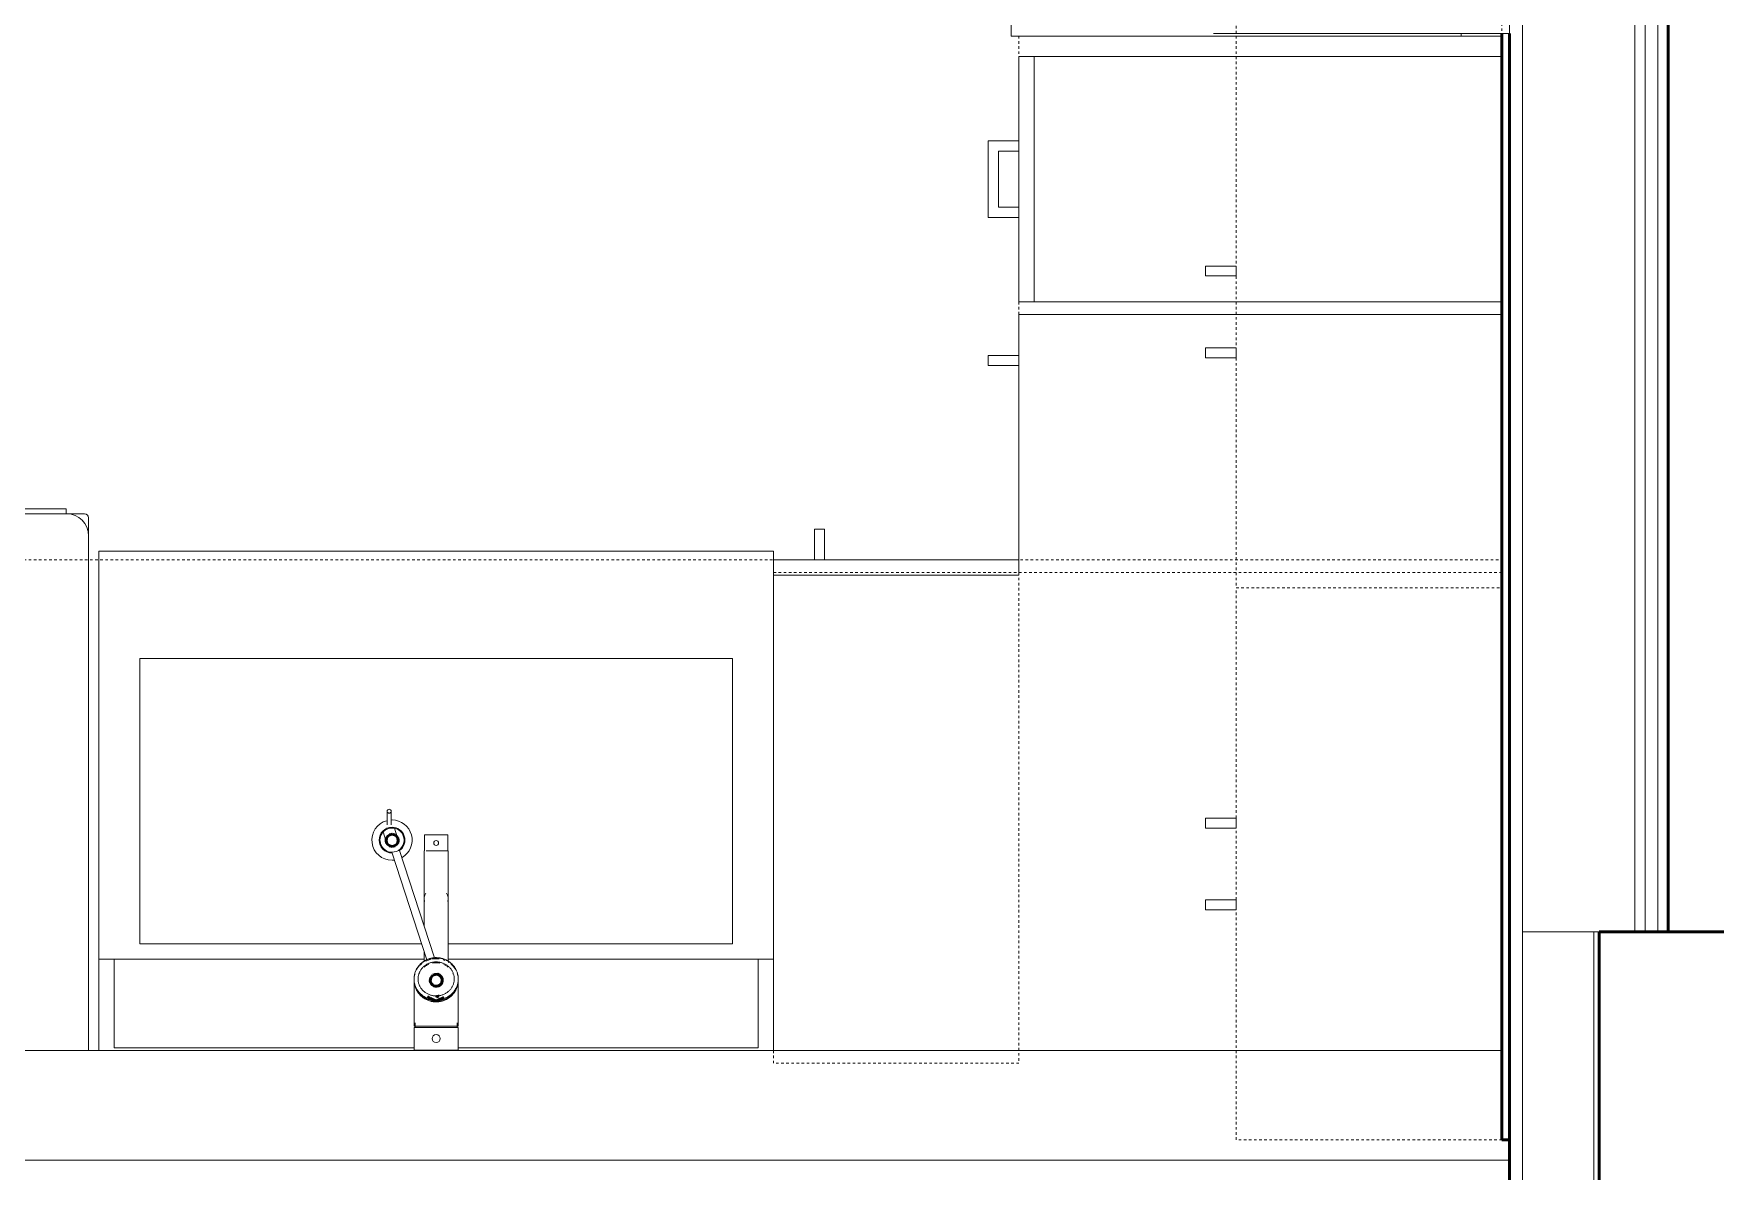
# Model space of a CAD drawing. Header units: inches. Extents: x -4217 to -1814, y 9706 to 12425.
# Drawn here: x -2716.9 to -2634.6, y 10249.9 to 10305.5 of the extents above; entities that cross this region are included whole.
import ezdxf

# ---------------------------------------------------------------- set-up
doc = ezdxf.new("R2010")
doc.units = ezdxf.units.IN
doc.header["$MEASUREMENT"] = 0
doc.linetypes.add('Dash', pattern=[0.25, 0.125, -0.125])
for name, color, linetype, lineweight in [('A-GENM-2', 250, 'Continuous', 9), ('A-GENM-3', 10, 'Continuous', 50), ('A-WALL', 113, 'Continuous', 13), ('A-WALL-11', 113, 'Continuous', 50), ('A-WALL-3', 10, 'Continuous', 50), ('A-WALL-4', 50, 'Continuous', 13), ('I-WALL-3', 2, 'Continuous', 50), ('P-SANR-FIXT-2', 250, 'Continuous', 9), ('Q-CASE-3', 250, 'Continuous', 9), ('Q-CASE-4', 250, 'Dash', 9), ('Q-CASE-HDLN-1', 250, 'Dash', 9), ('Q-SPCQ-1', 250, 'Continuous', 9)]:
    doc.layers.add(name, color=color, linetype=linetype, lineweight=lineweight)

msp = doc.modelspace()

# ---------------------------------------------------------------- linework, layer by layer
at = {"layer": 'A-GENM-2'}
for p, q in [((-2699.59669, 10267.49124), (-2699.59669, 10266.8261)), ((-2699.39984, 10266.8261), (-2699.39984, 10267.49124)), ((-2699.65864, 10266.06187), (-2699.79093, 10266.48102)), ((-2699.24188, 10266.65812), (-2699.1085, 10266.23549)), ((-2699.60673, 10266.07825), (-2699.65864, 10266.06187)), ((-2697.27981, 10260.31952), (-2699.00021, 10265.61438)), ((-2697.78929, 10265.54672), (-2697.78929, 10261.87929)), ((-2697.78929, 10265.54672), (-2697.76917, 10265.54672)), ((-2697.7696, 10266.33413), (-2697.7696, 10265.54672)), ((-2697.7696, 10266.33413), (-2696.62787, 10266.33413)), ((-2697.69555, 10265.54672), (-2697.61632, 10265.54672)), ((-2697.60369, 10265.54672), (-2697.49401, 10265.54672)), ((-2697.48471, 10265.54672), (-2697.35158, 10265.54672)), ((-2697.35182, 10265.54672), (-2697.48417, 10265.54672)), ((-2697.3466, 10265.54672), (-2697.05087, 10265.54672)), ((-2697.05099, 10265.54672), (-2697.34649, 10265.54672)), ((-2697.04589, 10265.54672), (-2696.91276, 10265.54672)), ((-2696.9133, 10265.54672), (-2697.04565, 10265.54672)), ((-2696.90346, 10265.54672), (-2696.79378, 10265.54672)), ((-2696.78115, 10265.54672), (-2696.70192, 10265.54672)), ((-2696.6873, 10265.54672), (-2696.60819, 10265.54672)), ((-2696.62787, 10265.54672), (-2696.62787, 10266.33413)), ((-2696.60819, 10260.14738), (-2696.60819, 10265.54672)), ((-2699.37397, 10265.49063), (-2697.66078, 10260.21798)), ((-2697.78929, 10264.13945), (-2697.78929, 10263.22231)), ((-2696.60819, 10263.22231), (-2696.60819, 10264.13945)), ((-2697.78929, 10260.61349), (-2697.78929, 10260.14738)), ((-2696.57992, 10260.09195), (-2696.61586, 10260.11474)), ((-2698.28141, 10259.24751), (-2698.28141, 10256.98373)), ((-2696.11606, 10256.98373), (-2696.11606, 10259.24751)), ((-2697.19874, 10258.41531), (-2697.23437, 10258.41598)), ((-2696.11606, 10256.98373), (-2698.28141, 10256.98373)), ((-2698.28141, 10256.90557), (-2698.28141, 10255.80263)), ((-2698.28141, 10256.90557), (-2696.11606, 10256.90557)), ((-2698.22236, 10257.14607), (-2698.22236, 10256.90557)), ((-2696.17511, 10256.90557), (-2696.17511, 10257.14607)), ((-2696.11606, 10255.80263), (-2696.11606, 10256.90557)), ((-2696.11606, 10255.80263), (-2698.28141, 10255.80263))]:
    msp.add_line(p, q, dxfattribs=at)
at = {"layer": 'A-GENM-2', "flags": 128}
for points in [[(-2697.19874, 10260.31795), (-2697.24182, 10260.31713), (-2697.28483, 10260.31469), (-2697.32771, 10260.31062), (-2697.37039, 10260.30494), (-2697.4128, 10260.29764), (-2697.45488, 10260.28874), (-2697.49656, 10260.27826), (-2697.53778, 10260.2662), (-2697.57846, 10260.25259), (-2697.61856, 10260.23745), (-2697.65799, 10260.2208), (-2697.69671, 10260.20266), (-2697.73465, 10260.18307), (-2697.77175, 10260.16204), (-2697.80795, 10260.13962), (-2697.84319, 10260.11583), (-2697.87741, 10260.09071), (-2697.91057, 10260.06431), (-2697.9426, 10260.03665), (-2697.97345, 10260.00779), (-2698.00308, 10259.97777), (-2698.03144, 10259.94663), (-2698.05847, 10259.91442), (-2698.08413, 10259.8812), (-2698.10838, 10259.84701), (-2698.13118, 10259.81191), (-2698.15249, 10259.77596), (-2698.17227, 10259.7392), (-2698.1905, 10259.70171), (-2698.20713, 10259.66354), (-2698.22214, 10259.62476), (-2698.2355, 10259.58542), (-2698.2472, 10259.54559), (-2698.2572, 10259.50534), (-2698.26549, 10259.46473), (-2698.27207, 10259.42383), (-2698.27691, 10259.38271), (-2698.28, 10259.34143), (-2698.28135, 10259.30007), (-2698.28141, 10259.28889)], [(-2697.87952, 10260.08937), (-2697.91264, 10260.06148), (-2697.94462, 10260.03228), (-2697.9754, 10260.00182), (-2698.00494, 10259.97016), (-2698.0332, 10259.93734), (-2698.06012, 10259.90342), (-2698.08566, 10259.86845), (-2698.10978, 10259.83249), (-2698.13244, 10259.79559), (-2698.15361, 10259.75781), (-2698.17325, 10259.71922)], [(-2697.87952, 10260.08937), (-2697.91264, 10260.06148), (-2697.94462, 10260.03228), (-2697.9754, 10260.00182), (-2698.00494, 10259.97016), (-2698.0332, 10259.93734), (-2698.06012, 10259.90342), (-2698.08566, 10259.86845), (-2698.10978, 10259.83249), (-2698.13244, 10259.79559), (-2698.15361, 10259.75781), (-2698.17325, 10259.71922)], [(-2697.87952, 10260.08937), (-2697.91264, 10260.06148), (-2697.94462, 10260.03228), (-2697.9754, 10260.00182), (-2698.00494, 10259.97016), (-2698.0332, 10259.93734), (-2698.06012, 10259.90342), (-2698.08566, 10259.86845), (-2698.10978, 10259.83249), (-2698.13244, 10259.79559), (-2698.15361, 10259.75781), (-2698.17325, 10259.71922)], [(-2697.87952, 10260.08937), (-2697.91264, 10260.06148), (-2697.94462, 10260.03228), (-2697.9754, 10260.00182), (-2698.00494, 10259.97016), (-2698.0332, 10259.93734), (-2698.06012, 10259.90342), (-2698.08566, 10259.86845), (-2698.10978, 10259.83249), (-2698.13244, 10259.79559), (-2698.15361, 10259.75781), (-2698.17325, 10259.71922)], [(-2697.87952, 10260.08937), (-2697.91264, 10260.06148), (-2697.94462, 10260.03228), (-2697.9754, 10260.00182), (-2698.00494, 10259.97016), (-2698.0332, 10259.93734), (-2698.06012, 10259.90342), (-2698.08566, 10259.86845), (-2698.10978, 10259.83249), (-2698.13244, 10259.79559), (-2698.15361, 10259.75781), (-2698.17325, 10259.71922)], [(-2697.87952, 10260.08937), (-2697.91264, 10260.06148), (-2697.94462, 10260.03228), (-2697.9754, 10260.00182), (-2698.00494, 10259.97016), (-2698.0332, 10259.93734), (-2698.06012, 10259.90342), (-2698.08566, 10259.86845), (-2698.10978, 10259.83249), (-2698.13244, 10259.79559), (-2698.15361, 10259.75781), (-2698.17325, 10259.71922)], [(-2698.08456, 10259.28889), (-2698.08386, 10259.32195), (-2698.08177, 10259.35495), (-2698.07828, 10259.38785), (-2698.07339, 10259.4206), (-2698.06713, 10259.45315), (-2698.05949, 10259.48545), (-2698.05049, 10259.51744), (-2698.04014, 10259.54908), (-2698.02845, 10259.58033), (-2698.01544, 10259.61112), (-2698.00113, 10259.64142), (-2697.98554, 10259.67117), (-2697.9687, 10259.70032), (-2697.95062, 10259.72884), (-2697.93133, 10259.75667), (-2697.91087, 10259.78377), (-2697.88926, 10259.81009), (-2697.86654, 10259.8356), (-2697.84274, 10259.86025), (-2697.8179, 10259.88399), (-2697.79205, 10259.90679), (-2697.76524, 10259.92862), (-2697.73751, 10259.94943), (-2697.7089, 10259.96919), (-2697.67945, 10259.98786), (-2697.64922, 10260.00541), (-2697.61825, 10260.02182), (-2697.5866, 10260.03706), (-2697.55431, 10260.05109), (-2697.52143, 10260.0639), (-2697.48802, 10260.07545), (-2697.45414, 10260.08574), (-2697.41983, 10260.09475), (-2697.38516, 10260.10245), (-2697.35019, 10260.10884), (-2697.31496, 10260.1139), (-2697.27954, 10260.11763), (-2697.24399, 10260.12001), (-2697.20836, 10260.12105), (-2697.19874, 10260.1211)], [(-2697.87741, 10260.04933), (-2697.91057, 10260.02293), (-2697.9426, 10259.99527), (-2697.97345, 10259.96641)], [(-2697.19874, 10260.33019), (-2697.24203, 10260.32932), (-2697.28526, 10260.32673), (-2697.32835, 10260.3224), (-2697.37123, 10260.31636), (-2697.41383, 10260.30861), (-2697.45609, 10260.29916), (-2697.49794, 10260.28803), (-2697.53931, 10260.27523), (-2697.58014, 10260.26079), (-2697.62035, 10260.24472), (-2697.65989, 10260.22707), (-2697.69869, 10260.20784), (-2697.7367, 10260.18708), (-2697.77384, 10260.16482), (-2697.81006, 10260.14108), (-2697.84531, 10260.11592)], [(-2697.19874, 10260.33019), (-2697.24203, 10260.32932), (-2697.28526, 10260.32673), (-2697.32835, 10260.3224), (-2697.37123, 10260.31636), (-2697.41383, 10260.30861), (-2697.45609, 10260.29916), (-2697.49794, 10260.28803), (-2697.53931, 10260.27523), (-2697.58014, 10260.26079), (-2697.62035, 10260.24472), (-2697.65989, 10260.22707), (-2697.69869, 10260.20784), (-2697.7367, 10260.18708), (-2697.77384, 10260.16482), (-2697.81006, 10260.14108)], [(-2697.19874, 10260.33019), (-2697.24203, 10260.32932), (-2697.28526, 10260.32673), (-2697.32835, 10260.3224), (-2697.37123, 10260.31636), (-2697.41383, 10260.30861), (-2697.45609, 10260.29916), (-2697.49794, 10260.28803), (-2697.53931, 10260.27523), (-2697.58014, 10260.26079), (-2697.62035, 10260.24472), (-2697.65989, 10260.22707), (-2697.69869, 10260.20784), (-2697.7367, 10260.18708), (-2697.77384, 10260.16482), (-2697.81006, 10260.14108)], [(-2697.19874, 10260.33019), (-2697.24203, 10260.32932), (-2697.28526, 10260.32673), (-2697.32835, 10260.3224), (-2697.37123, 10260.31636), (-2697.41383, 10260.30861), (-2697.45609, 10260.29916), (-2697.49794, 10260.28803), (-2697.53931, 10260.27523), (-2697.58014, 10260.26079), (-2697.62035, 10260.24472), (-2697.65989, 10260.22707), (-2697.69869, 10260.20784), (-2697.7367, 10260.18708), (-2697.77384, 10260.16482), (-2697.81006, 10260.14108)], [(-2697.19874, 10260.33019), (-2697.24203, 10260.32932), (-2697.28526, 10260.32673), (-2697.32835, 10260.3224), (-2697.37123, 10260.31636), (-2697.41383, 10260.30861), (-2697.45609, 10260.29916), (-2697.49794, 10260.28803), (-2697.53931, 10260.27523), (-2697.58014, 10260.26079), (-2697.62035, 10260.24472), (-2697.65989, 10260.22707), (-2697.69869, 10260.20784), (-2697.7367, 10260.18708), (-2697.77384, 10260.16482), (-2697.81006, 10260.14108)], [(-2697.19874, 10260.33019), (-2697.24203, 10260.32932), (-2697.28526, 10260.32673), (-2697.32835, 10260.3224), (-2697.37123, 10260.31636), (-2697.41383, 10260.30861), (-2697.45609, 10260.29916), (-2697.49794, 10260.28803), (-2697.53931, 10260.27523), (-2697.58014, 10260.26079), (-2697.62035, 10260.24472), (-2697.65989, 10260.22707), (-2697.69869, 10260.20784), (-2697.7367, 10260.18708), (-2697.77384, 10260.16482), (-2697.81006, 10260.14108)], [(-2697.79205, 10259.86541), (-2697.76524, 10259.88724), (-2697.73751, 10259.90805), (-2697.7089, 10259.9278), (-2697.67945, 10259.94648), (-2697.64922, 10259.96403), (-2697.61825, 10259.98044), (-2697.5866, 10259.99567), (-2697.55431, 10260.00971)], [(-2697.45488, 10260.24736), (-2697.49656, 10260.23688), (-2697.53778, 10260.22482), (-2697.57846, 10260.21121), (-2697.61856, 10260.19607), (-2697.65799, 10260.17942), (-2697.69671, 10260.16128)], [(-2697.19874, 10260.27657), (-2697.24182, 10260.27575), (-2697.28483, 10260.27331), (-2697.32771, 10260.26924), (-2697.37039, 10260.26355), (-2697.4128, 10260.25626)], [(-2697.38516, 10260.06107), (-2697.35019, 10260.06746), (-2697.31496, 10260.07252), (-2697.27954, 10260.07624), (-2697.24399, 10260.07863), (-2697.20836, 10260.07967), (-2697.19874, 10260.07972)], [(-2696.21426, 10259.69806), (-2696.23307, 10259.73707), (-2696.25342, 10259.7753), (-2696.27528, 10259.81268), (-2696.29862, 10259.84916), (-2696.3234, 10259.88467), (-2696.34958, 10259.91916), (-2696.37711, 10259.95258), (-2696.40597, 10259.98488), (-2696.43609, 10260.01599), (-2696.46743, 10260.04587), (-2696.49994, 10260.07448), (-2696.53357, 10260.10176), (-2696.56826, 10260.12768), (-2696.60396, 10260.15219), (-2696.64062, 10260.17525), (-2696.67816, 10260.19682), (-2696.71654, 10260.21688), (-2696.75569, 10260.23539), (-2696.79555, 10260.25232), (-2696.83605, 10260.26763), (-2696.87714, 10260.28132), (-2696.91874, 10260.29336), (-2696.96078, 10260.30372), (-2697.00321, 10260.31239), (-2697.04595, 10260.31935), (-2697.08893, 10260.32461), (-2697.13209, 10260.32814), (-2697.17536, 10260.32994), (-2697.19874, 10260.33019)], [(-2696.56826, 10260.12768), (-2696.60396, 10260.15219), (-2696.64062, 10260.17525), (-2696.67816, 10260.19682), (-2696.71654, 10260.21688), (-2696.75569, 10260.23539), (-2696.79555, 10260.25232), (-2696.83605, 10260.26763), (-2696.87714, 10260.28132), (-2696.91874, 10260.29336), (-2696.96078, 10260.30372), (-2697.00321, 10260.31239), (-2697.04595, 10260.31935), (-2697.08893, 10260.32461), (-2697.13209, 10260.32814), (-2697.17536, 10260.32994), (-2697.19874, 10260.33019)], [(-2696.56826, 10260.12768), (-2696.60396, 10260.15219), (-2696.64062, 10260.17525), (-2696.67816, 10260.19682), (-2696.71654, 10260.21688), (-2696.75569, 10260.23539), (-2696.79555, 10260.25232), (-2696.83605, 10260.26763), (-2696.87714, 10260.28132), (-2696.91874, 10260.29336), (-2696.96078, 10260.30372), (-2697.00321, 10260.31239), (-2697.04595, 10260.31935), (-2697.08893, 10260.32461), (-2697.13209, 10260.32814), (-2697.17536, 10260.32994), (-2697.19874, 10260.33019)], [(-2696.56826, 10260.12768), (-2696.60396, 10260.15219), (-2696.64062, 10260.17525), (-2696.67816, 10260.19682), (-2696.71654, 10260.21688), (-2696.75569, 10260.23539), (-2696.79555, 10260.25232), (-2696.83605, 10260.26763), (-2696.87714, 10260.28132), (-2696.91874, 10260.29336), (-2696.96078, 10260.30372), (-2697.00321, 10260.31239), (-2697.04595, 10260.31935), (-2697.08893, 10260.32461), (-2697.13209, 10260.32814), (-2697.17536, 10260.32994), (-2697.19874, 10260.33019)], [(-2696.56826, 10260.12768), (-2696.60396, 10260.15219), (-2696.64062, 10260.17525), (-2696.67816, 10260.19682), (-2696.71654, 10260.21688), (-2696.75569, 10260.23539), (-2696.79555, 10260.25232), (-2696.83605, 10260.26763), (-2696.87714, 10260.28132), (-2696.91874, 10260.29336), (-2696.96078, 10260.30372), (-2697.00321, 10260.31239), (-2697.04595, 10260.31935), (-2697.08893, 10260.32461), (-2697.13209, 10260.32814), (-2697.17536, 10260.32994), (-2697.19874, 10260.33019)], [(-2696.56826, 10260.12768), (-2696.60396, 10260.15219), (-2696.64062, 10260.17525), (-2696.67816, 10260.19682), (-2696.71654, 10260.21688), (-2696.75569, 10260.23539), (-2696.79555, 10260.25232), (-2696.83605, 10260.26763), (-2696.87714, 10260.28132), (-2696.91874, 10260.29336), (-2696.96078, 10260.30372), (-2697.00321, 10260.31239), (-2697.04595, 10260.31935), (-2697.08893, 10260.32461), (-2697.13209, 10260.32814), (-2697.17536, 10260.32994), (-2697.19874, 10260.33019)], [(-2696.11606, 10259.28889), (-2696.11693, 10259.33027), (-2696.11956, 10259.37158), (-2696.12393, 10259.41275), (-2696.13003, 10259.45372), (-2696.13787, 10259.49441), (-2696.14741, 10259.53477), (-2696.15865, 10259.57472), (-2696.17156, 10259.61419), (-2696.18613, 10259.65313), (-2696.20233, 10259.69148), (-2696.22013, 10259.72916), (-2696.23949, 10259.76611), (-2696.26039, 10259.80229), (-2696.28279, 10259.83762), (-2696.30666, 10259.87206), (-2696.33194, 10259.90555), (-2696.35861, 10259.93804), (-2696.38661, 10259.96947), (-2696.4159, 10259.9998), (-2696.44643, 10260.02898), (-2696.47815, 10260.05697), (-2696.51101, 10260.08371), (-2696.54495, 10260.10918), (-2696.57992, 10260.13333), (-2696.61586, 10260.15613), (-2696.65272, 10260.17753), (-2696.69044, 10260.19752), (-2696.72896, 10260.21605), (-2696.7682, 10260.23311), (-2696.80813, 10260.24866), (-2696.84866, 10260.26268), (-2696.88974, 10260.27516), (-2696.9313, 10260.28607), (-2696.97328, 10260.29539), (-2697.0156, 10260.30312), (-2697.05822, 10260.30925), (-2697.10105, 10260.31375), (-2697.14404, 10260.31663), (-2697.18711, 10260.31789), (-2697.19874, 10260.31795)], [(-2697.05188, 10260.26695), (-2697.05822, 10260.26786), (-2697.10105, 10260.27237), (-2697.14404, 10260.27525), (-2697.18711, 10260.27651), (-2697.19874, 10260.27657)], [(-2697.19874, 10260.1211), (-2697.1631, 10260.12042), (-2697.12752, 10260.1184), (-2697.09206, 10260.11504), (-2697.05677, 10260.11034), (-2697.02172, 10260.10431), (-2696.98697, 10260.09696), (-2696.95256, 10260.0883), (-2696.91855, 10260.07836), (-2696.88501, 10260.06714), (-2696.85199, 10260.05467), (-2696.81953, 10260.04096), (-2696.7877, 10260.02605), (-2696.75654, 10260.00996), (-2696.72611, 10259.99271), (-2696.69644, 10259.97433), (-2696.6676, 10259.95487), (-2696.63963, 10259.93434), (-2696.61257, 10259.91278), (-2696.58645, 10259.89024), (-2696.56134, 10259.86675), (-2696.53725, 10259.84234), (-2696.51423, 10259.81706), (-2696.49232, 10259.79095), (-2696.47155, 10259.76406), (-2696.45194, 10259.73642), (-2696.43354, 10259.70808), (-2696.41635, 10259.6791), (-2696.40042, 10259.6495), (-2696.38577, 10259.61935), (-2696.37241, 10259.58869), (-2696.36036, 10259.55756), (-2696.34964, 10259.52602), (-2696.34028, 10259.49411), (-2696.33227, 10259.46189), (-2696.32563, 10259.42941), (-2696.32038, 10259.39671), (-2696.31651, 10259.36384), (-2696.31404, 10259.33086), (-2696.31296, 10259.29782), (-2696.31291, 10259.28889)], [(-2697.19874, 10260.07972), (-2697.1631, 10260.07904), (-2697.12752, 10260.07702), (-2697.09206, 10260.07366), (-2697.05677, 10260.06896), (-2697.02172, 10260.06292)], [(-2696.7682, 10260.19172), (-2696.80813, 10260.20728), (-2696.84866, 10260.2213)], [(-2696.81953, 10259.99958), (-2696.7877, 10259.98467), (-2696.75654, 10259.96857), (-2696.72611, 10259.95133), (-2696.69644, 10259.93295), (-2696.6676, 10259.91348), (-2696.63963, 10259.89295), (-2696.61257, 10259.8714)], [(-2696.21426, 10259.69806), (-2696.23307, 10259.73707), (-2696.25342, 10259.7753), (-2696.27528, 10259.81268), (-2696.29862, 10259.84916), (-2696.3234, 10259.88467), (-2696.34958, 10259.91916), (-2696.37711, 10259.95258), (-2696.40597, 10259.98488), (-2696.43609, 10260.01599), (-2696.46743, 10260.04587), (-2696.49994, 10260.07448), (-2696.53357, 10260.10176)], [(-2696.21426, 10259.69806), (-2696.23307, 10259.73707), (-2696.25342, 10259.7753), (-2696.27528, 10259.81268), (-2696.29862, 10259.84916), (-2696.3234, 10259.88467), (-2696.34958, 10259.91916), (-2696.37711, 10259.95258), (-2696.40597, 10259.98488), (-2696.43609, 10260.01599), (-2696.46743, 10260.04587), (-2696.49994, 10260.07448), (-2696.53357, 10260.10176)], [(-2696.21426, 10259.69806), (-2696.23307, 10259.73707), (-2696.25342, 10259.7753), (-2696.27528, 10259.81268), (-2696.29862, 10259.84916), (-2696.3234, 10259.88467), (-2696.34958, 10259.91916), (-2696.37711, 10259.95258), (-2696.40597, 10259.98488), (-2696.43609, 10260.01599), (-2696.46743, 10260.04587), (-2696.49994, 10260.07448), (-2696.53357, 10260.10176)], [(-2696.21426, 10259.69806), (-2696.23307, 10259.73707), (-2696.25342, 10259.7753), (-2696.27528, 10259.81268), (-2696.29862, 10259.84916), (-2696.3234, 10259.88467), (-2696.34958, 10259.91916), (-2696.37711, 10259.95258), (-2696.40597, 10259.98488), (-2696.43609, 10260.01599), (-2696.46743, 10260.04587), (-2696.49994, 10260.07448), (-2696.53357, 10260.10176)], [(-2696.21426, 10259.69806), (-2696.23307, 10259.73707), (-2696.25342, 10259.7753), (-2696.27528, 10259.81268), (-2696.29862, 10259.84916), (-2696.3234, 10259.88467), (-2696.34958, 10259.91916), (-2696.37711, 10259.95258), (-2696.40597, 10259.98488), (-2696.43609, 10260.01599), (-2696.46743, 10260.04587), (-2696.49994, 10260.07448), (-2696.53357, 10260.10176)], [(-2696.26039, 10259.76091), (-2696.28279, 10259.79624), (-2696.30666, 10259.83068), (-2696.33194, 10259.86417), (-2696.35861, 10259.89666), (-2696.38661, 10259.92809), (-2696.4159, 10259.95842), (-2696.44643, 10259.9876), (-2696.47815, 10260.01558)], [(-2698.2355, 10259.54404), (-2698.2472, 10259.50421), (-2698.2572, 10259.46396), (-2698.26549, 10259.42335), (-2698.27207, 10259.38245), (-2698.27691, 10259.34133), (-2698.28, 10259.30005), (-2698.28135, 10259.25868), (-2698.28141, 10259.24751)], [(-2698.28141, 10259.28889), (-2698.28054, 10259.24752), (-2698.27791, 10259.20621), (-2698.27355, 10259.16504), (-2698.26744, 10259.12407), (-2698.25961, 10259.08337), (-2698.25006, 10259.04302), (-2698.23882, 10259.00307), (-2698.22591, 10258.9636), (-2698.21134, 10258.92465), (-2698.19514, 10258.88631), (-2698.17735, 10258.84863), (-2698.15798, 10258.81168), (-2698.13708, 10258.7755), (-2698.11468, 10258.74017), (-2698.09082, 10258.70573), (-2698.06553, 10258.67224), (-2698.03886, 10258.63975), (-2698.01086, 10258.60832), (-2697.98157, 10258.57799), (-2697.95104, 10258.54881), (-2697.91932, 10258.52082), (-2697.88647, 10258.49408), (-2697.85253, 10258.46861), (-2697.81755, 10258.44446), (-2697.78161, 10258.42166), (-2697.74475, 10258.40026), (-2697.70703, 10258.38027), (-2697.66852, 10258.36174), (-2697.62927, 10258.34468), (-2697.58935, 10258.32913), (-2697.54881, 10258.31511), (-2697.50774, 10258.30263), (-2697.46618, 10258.29172), (-2697.4242, 10258.2824), (-2697.38187, 10258.27466), (-2697.33926, 10258.26854), (-2697.29642, 10258.26404), (-2697.25344, 10258.26115), (-2697.21037, 10258.2599), (-2697.19874, 10258.25984)], [(-2698.28141, 10259.24751), (-2698.28054, 10259.20613), (-2698.27791, 10259.16483), (-2698.27355, 10259.12365), (-2698.26744, 10259.08269), (-2698.25961, 10259.04199), (-2698.25006, 10259.00164), (-2698.23882, 10258.96169), (-2698.22591, 10258.92221), (-2698.21134, 10258.88327), (-2698.19514, 10258.84493), (-2698.17735, 10258.80725), (-2698.15798, 10258.77029), (-2698.13708, 10258.73412), (-2698.11468, 10258.69878), (-2698.09082, 10258.66434), (-2698.06553, 10258.63085), (-2698.03886, 10258.59837), (-2698.01086, 10258.56693), (-2697.98157, 10258.5366), (-2697.95104, 10258.50742), (-2697.91932, 10258.47944), (-2697.88647, 10258.45269), (-2697.85253, 10258.42723), (-2697.81755, 10258.40308), (-2697.78161, 10258.38028), (-2697.74475, 10258.35888), (-2697.70703, 10258.33889), (-2697.66852, 10258.32036), (-2697.62927, 10258.3033), (-2697.58935, 10258.28775), (-2697.54881, 10258.27372), (-2697.50774, 10258.26125), (-2697.46618, 10258.25034), (-2697.4242, 10258.24101), (-2697.38187, 10258.23328), (-2697.33926, 10258.22716), (-2697.29642, 10258.22265), (-2697.25344, 10258.21977), (-2697.21037, 10258.21852), (-2697.19874, 10258.21846)], [(-2698.23596, 10259.55793), (-2698.24754, 10259.51621), (-2698.25745, 10259.47405), (-2698.26566, 10259.43153), (-2698.27217, 10259.38872), (-2698.27695, 10259.34568), (-2698.28002, 10259.30248), (-2698.28135, 10259.2592), (-2698.28095, 10259.2159), (-2698.27882, 10259.17265), (-2698.27496, 10259.12951), (-2698.26939, 10259.08657), (-2698.26209, 10259.04389), (-2698.2531, 10259.00153), (-2698.24242, 10258.95956)], [(-2698.23596, 10259.55793), (-2698.24754, 10259.51621), (-2698.25745, 10259.47405), (-2698.26566, 10259.43153), (-2698.27217, 10259.38872), (-2698.27695, 10259.34568), (-2698.28002, 10259.30248), (-2698.28135, 10259.2592), (-2698.28095, 10259.2159), (-2698.27882, 10259.17265), (-2698.27496, 10259.12951), (-2698.26939, 10259.08657), (-2698.26209, 10259.04389), (-2698.2531, 10259.00153), (-2698.24242, 10258.95956)], [(-2698.23596, 10259.55793), (-2698.24754, 10259.51621), (-2698.25745, 10259.47405), (-2698.26566, 10259.43153), (-2698.27217, 10259.38872), (-2698.27695, 10259.34568), (-2698.28002, 10259.30248), (-2698.28135, 10259.2592), (-2698.28095, 10259.2159), (-2698.27882, 10259.17265), (-2698.27496, 10259.12951), (-2698.26939, 10259.08657), (-2698.26209, 10259.04389), (-2698.2531, 10259.00153), (-2698.24242, 10258.95956)], [(-2698.23596, 10259.55793), (-2698.24754, 10259.51621), (-2698.25745, 10259.47405), (-2698.26566, 10259.43153), (-2698.27217, 10259.38872), (-2698.27695, 10259.34568), (-2698.28002, 10259.30248), (-2698.28135, 10259.2592), (-2698.28095, 10259.2159), (-2698.27882, 10259.17265), (-2698.27496, 10259.12951), (-2698.26939, 10259.08657), (-2698.26209, 10259.04389), (-2698.2531, 10259.00153), (-2698.24242, 10258.95956)], [(-2698.23596, 10259.55793), (-2698.24754, 10259.51621), (-2698.25745, 10259.47405), (-2698.26566, 10259.43153), (-2698.27217, 10259.38872), (-2698.27695, 10259.34568), (-2698.28002, 10259.30248), (-2698.28135, 10259.2592), (-2698.28095, 10259.2159), (-2698.27882, 10259.17265), (-2698.27496, 10259.12951), (-2698.26939, 10259.08657), (-2698.26209, 10259.04389), (-2698.2531, 10259.00153), (-2698.24242, 10258.95956)], [(-2698.23596, 10259.55793), (-2698.24754, 10259.51621), (-2698.25745, 10259.47405), (-2698.26566, 10259.43153), (-2698.27217, 10259.38872), (-2698.27695, 10259.34568), (-2698.28002, 10259.30248), (-2698.28135, 10259.2592), (-2698.28095, 10259.2159), (-2698.27882, 10259.17265), (-2698.27496, 10259.12951), (-2698.26939, 10259.08657), (-2698.26209, 10259.04389), (-2698.2531, 10259.00153), (-2698.24242, 10258.95956)], [(-2697.19874, 10258.45669), (-2697.23437, 10258.45737), (-2697.26995, 10258.45939), (-2697.30541, 10258.46275), (-2697.3407, 10258.46745), (-2697.37575, 10258.47348), (-2697.41051, 10258.48083), (-2697.44492, 10258.48949), (-2697.47892, 10258.49943), (-2697.51246, 10258.51065), (-2697.54549, 10258.52312), (-2697.57794, 10258.53683), (-2697.60978, 10258.55174), (-2697.64093, 10258.56783), (-2697.67137, 10258.58508), (-2697.70103, 10258.60346), (-2697.72987, 10258.62292), (-2697.75784, 10258.64345), (-2697.78491, 10258.66501), (-2697.81102, 10258.68755), (-2697.83614, 10258.71104), (-2697.86022, 10258.73545), (-2697.88324, 10258.76073), (-2697.90515, 10258.78684), (-2697.92593, 10258.81373), (-2697.94553, 10258.84137), (-2697.96394, 10258.8697), (-2697.98112, 10258.89869), (-2697.99705, 10258.92829), (-2698.01171, 10258.95844), (-2698.02507, 10258.9891), (-2698.03711, 10259.02023), (-2698.04783, 10259.05177), (-2698.0572, 10259.08368), (-2698.0652, 10259.1159), (-2698.07184, 10259.14838), (-2698.0771, 10259.18108), (-2698.08096, 10259.21395), (-2698.08344, 10259.24693), (-2698.08451, 10259.27997), (-2698.08456, 10259.28889)], [(-2698.04014, 10259.5077), (-2698.02845, 10259.53894), (-2698.01544, 10259.56974)], [(-2697.19874, 10258.25984), (-2697.15566, 10258.26066), (-2697.11264, 10258.2631), (-2697.06976, 10258.26717), (-2697.02708, 10258.27285), (-2696.98467, 10258.28015), (-2696.94259, 10258.28905), (-2696.90091, 10258.29953), (-2696.85969, 10258.31159), (-2696.81901, 10258.32519), (-2696.77892, 10258.34034), (-2696.73948, 10258.35699), (-2696.70076, 10258.37513), (-2696.66282, 10258.39472), (-2696.62573, 10258.41575), (-2696.58953, 10258.43817), (-2696.55429, 10258.46196), (-2696.52006, 10258.48707), (-2696.48691, 10258.51348), (-2696.45488, 10258.54113), (-2696.42402, 10258.57), (-2696.39439, 10258.60002), (-2696.36604, 10258.63116), (-2696.33901, 10258.66337), (-2696.31334, 10258.69659), (-2696.28909, 10258.73078), (-2696.26629, 10258.76588), (-2696.24498, 10258.80183), (-2696.2252, 10258.83858), (-2696.20698, 10258.87608), (-2696.19035, 10258.91424), (-2696.17533, 10258.95303), (-2696.16197, 10258.99237), (-2696.15028, 10259.03219), (-2696.14027, 10259.07245), (-2696.13198, 10259.11306), (-2696.12541, 10259.15396), (-2696.12057, 10259.19508), (-2696.11747, 10259.23636), (-2696.11612, 10259.27772), (-2696.11606, 10259.28889)], [(-2696.31291, 10259.28889), (-2696.31361, 10259.25584), (-2696.31571, 10259.22284), (-2696.3192, 10259.18994), (-2696.32408, 10259.15719), (-2696.33034, 10259.12464), (-2696.33798, 10259.09234), (-2696.34698, 10259.06035), (-2696.35734, 10259.0287), (-2696.36902, 10258.99746), (-2696.38203, 10258.96667), (-2696.39634, 10258.93637), (-2696.41193, 10258.90662), (-2696.42878, 10258.87747), (-2696.44685, 10258.84895), (-2696.46614, 10258.82112), (-2696.4866, 10258.79402), (-2696.50821, 10258.76769), (-2696.53093, 10258.74219), (-2696.55473, 10258.71754), (-2696.57957, 10258.6938), (-2696.60542, 10258.67099), (-2696.63223, 10258.64917), (-2696.65997, 10258.62836), (-2696.68858, 10258.6086), (-2696.71802, 10258.58993), (-2696.74825, 10258.57238), (-2696.77922, 10258.55597), (-2696.81088, 10258.54073), (-2696.84317, 10258.5267), (-2696.87604, 10258.51389), (-2696.90945, 10258.50233), (-2696.94334, 10258.49204), (-2696.97764, 10258.48304), (-2697.01231, 10258.47534), (-2697.04729, 10258.46895), (-2697.08252, 10258.46389), (-2697.11793, 10258.46016), (-2697.15349, 10258.45778), (-2697.18912, 10258.45674), (-2697.19874, 10258.45669)], [(-2697.19874, 10258.21846), (-2697.15566, 10258.21927), (-2697.11264, 10258.22172), (-2697.06976, 10258.22578), (-2697.02708, 10258.23147), (-2696.98467, 10258.23877), (-2696.94259, 10258.24767), (-2696.90091, 10258.25815), (-2696.85969, 10258.2702), (-2696.81901, 10258.28381), (-2696.77892, 10258.29895), (-2696.73948, 10258.31561), (-2696.70076, 10258.33374), (-2696.66282, 10258.35334), (-2696.62573, 10258.37437), (-2696.58953, 10258.39679), (-2696.55429, 10258.42058), (-2696.52006, 10258.44569), (-2696.48691, 10258.4721), (-2696.45488, 10258.49975), (-2696.42402, 10258.52861), (-2696.39439, 10258.55864), (-2696.36604, 10258.58978), (-2696.33901, 10258.62198), (-2696.31334, 10258.65521), (-2696.28909, 10258.6894), (-2696.26629, 10258.7245), (-2696.24498, 10258.76045), (-2696.2252, 10258.7972), (-2696.20698, 10258.83469), (-2696.19035, 10258.87286), (-2696.17533, 10258.91165), (-2696.16197, 10258.95099), (-2696.15028, 10258.99081), (-2696.14027, 10259.03106), (-2696.13198, 10259.07167), (-2696.12541, 10259.11257), (-2696.12057, 10259.1537), (-2696.11747, 10259.19498), (-2696.11612, 10259.23634), (-2696.11606, 10259.24751)], [(-2696.38577, 10259.57797), (-2696.37241, 10259.5473), (-2696.36036, 10259.51618)], [(-2696.11606, 10259.24751), (-2696.11693, 10259.28889), (-2696.11956, 10259.3302), (-2696.12393, 10259.37137), (-2696.13003, 10259.41234), (-2696.13787, 10259.45303), (-2696.14741, 10259.49339), (-2696.15865, 10259.53333), (-2696.17156, 10259.57281)], [(-2696.14993, 10258.97882), (-2696.14003, 10259.02097), (-2696.13181, 10259.06349), (-2696.12531, 10259.10631), (-2696.12052, 10259.14934), (-2696.11746, 10259.19254), (-2696.11612, 10259.23582), (-2696.11652, 10259.27913), (-2696.11865, 10259.32238), (-2696.12251, 10259.36551), (-2696.12809, 10259.40845), (-2696.13538, 10259.45114), (-2696.14437, 10259.4935), (-2696.15505, 10259.53547), (-2696.1674, 10259.57697)], [(-2696.14993, 10258.97882), (-2696.14003, 10259.02097), (-2696.13181, 10259.06349), (-2696.12531, 10259.10631), (-2696.12052, 10259.14934), (-2696.11746, 10259.19254), (-2696.11612, 10259.23582), (-2696.11652, 10259.27913), (-2696.11865, 10259.32238), (-2696.12251, 10259.36551), (-2696.12809, 10259.40845), (-2696.13538, 10259.45114), (-2696.14437, 10259.4935), (-2696.15505, 10259.53547), (-2696.1674, 10259.57697)], [(-2696.14993, 10258.97882), (-2696.14003, 10259.02097), (-2696.13181, 10259.06349), (-2696.12531, 10259.10631), (-2696.12052, 10259.14934), (-2696.11746, 10259.19254), (-2696.11612, 10259.23582), (-2696.11652, 10259.27913), (-2696.11865, 10259.32238), (-2696.12251, 10259.36551), (-2696.12809, 10259.40845), (-2696.13538, 10259.45114), (-2696.14437, 10259.4935), (-2696.15505, 10259.53547), (-2696.1674, 10259.57697)], [(-2696.14993, 10258.97882), (-2696.14003, 10259.02097), (-2696.13181, 10259.06349), (-2696.12531, 10259.10631), (-2696.12052, 10259.14934), (-2696.11746, 10259.19254), (-2696.11612, 10259.23582), (-2696.11652, 10259.27913), (-2696.11865, 10259.32238), (-2696.12251, 10259.36551), (-2696.12809, 10259.40845), (-2696.13538, 10259.45114), (-2696.14437, 10259.4935), (-2696.15505, 10259.53547), (-2696.1674, 10259.57697)], [(-2696.14993, 10258.97882), (-2696.14003, 10259.02097), (-2696.13181, 10259.06349), (-2696.12531, 10259.10631), (-2696.12052, 10259.14934), (-2696.11746, 10259.19254), (-2696.11612, 10259.23582), (-2696.11652, 10259.27913), (-2696.11865, 10259.32238), (-2696.12251, 10259.36551), (-2696.12809, 10259.40845), (-2696.13538, 10259.45114), (-2696.14437, 10259.4935), (-2696.15505, 10259.53547), (-2696.1674, 10259.57697)], [(-2696.14993, 10258.97882), (-2696.14003, 10259.02097), (-2696.13181, 10259.06349), (-2696.12531, 10259.10631), (-2696.12052, 10259.14934), (-2696.11746, 10259.19254), (-2696.11612, 10259.23582), (-2696.11652, 10259.27913), (-2696.11865, 10259.32238), (-2696.12251, 10259.36551), (-2696.12809, 10259.40845), (-2696.13538, 10259.45114), (-2696.14437, 10259.4935), (-2696.15505, 10259.53547), (-2696.1674, 10259.57697)], [(-2698.23007, 10258.91805), (-2698.21607, 10258.87707), (-2698.20044, 10258.83669), (-2698.18321, 10258.79696), (-2698.16441, 10258.75795), (-2698.14406, 10258.71973), (-2698.1222, 10258.68235), (-2698.09886, 10258.64587), (-2698.07408, 10258.61036), (-2698.0479, 10258.57586), (-2698.02036, 10258.54244), (-2697.99151, 10258.51015), (-2697.96139, 10258.47904), (-2697.93005, 10258.44915), (-2697.89753, 10258.42055), (-2697.86391, 10258.39326), (-2697.82921, 10258.36735), (-2697.79351, 10258.34284), (-2697.75686, 10258.31978), (-2697.71931, 10258.2982), (-2697.68093, 10258.27814), (-2697.64178, 10258.25964), (-2697.60192, 10258.24271), (-2697.56142, 10258.22739), (-2697.52034, 10258.2137), (-2697.47874, 10258.20167), (-2697.43669, 10258.19131), (-2697.39426, 10258.18264), (-2697.35152, 10258.17567), (-2697.30854, 10258.17042), (-2697.26538, 10258.16689), (-2697.22211, 10258.16509), (-2697.19874, 10258.16484)], [(-2698.20044, 10258.83669), (-2698.18321, 10258.79696), (-2698.16441, 10258.75795), (-2698.14406, 10258.71973), (-2698.1222, 10258.68235), (-2698.09886, 10258.64587), (-2698.07408, 10258.61036), (-2698.0479, 10258.57586), (-2698.02036, 10258.54244), (-2697.99151, 10258.51015), (-2697.96139, 10258.47904), (-2697.93005, 10258.44915), (-2697.89753, 10258.42055), (-2697.86391, 10258.39326)], [(-2698.20044, 10258.83669), (-2698.18321, 10258.79696), (-2698.16441, 10258.75795), (-2698.14406, 10258.71973), (-2698.1222, 10258.68235), (-2698.09886, 10258.64587), (-2698.07408, 10258.61036), (-2698.0479, 10258.57586), (-2698.02036, 10258.54244), (-2697.99151, 10258.51015), (-2697.96139, 10258.47904), (-2697.93005, 10258.44915), (-2697.89753, 10258.42055), (-2697.86391, 10258.39326)], [(-2698.20044, 10258.83669), (-2698.18321, 10258.79696), (-2698.16441, 10258.75795), (-2698.14406, 10258.71973), (-2698.1222, 10258.68235), (-2698.09886, 10258.64587), (-2698.07408, 10258.61036), (-2698.0479, 10258.57586), (-2698.02036, 10258.54244), (-2697.99151, 10258.51015), (-2697.96139, 10258.47904), (-2697.93005, 10258.44915), (-2697.89753, 10258.42055), (-2697.86391, 10258.39326)], [(-2698.20044, 10258.83669), (-2698.18321, 10258.79696), (-2698.16441, 10258.75795), (-2698.14406, 10258.71973), (-2698.1222, 10258.68235), (-2698.09886, 10258.64587), (-2698.07408, 10258.61036), (-2698.0479, 10258.57586), (-2698.02036, 10258.54244), (-2697.99151, 10258.51015), (-2697.96139, 10258.47904), (-2697.93005, 10258.44915), (-2697.89753, 10258.42055), (-2697.86391, 10258.39326)], [(-2698.20044, 10258.83669), (-2698.18321, 10258.79696), (-2698.16441, 10258.75795), (-2698.14406, 10258.71973), (-2698.1222, 10258.68235), (-2698.09886, 10258.64587), (-2698.07408, 10258.61036), (-2698.0479, 10258.57586), (-2698.02036, 10258.54244), (-2697.99151, 10258.51015), (-2697.96139, 10258.47904), (-2697.93005, 10258.44915), (-2697.89753, 10258.42055), (-2697.86391, 10258.39326)], [(-2697.82921, 10258.36735), (-2697.79351, 10258.34284), (-2697.75686, 10258.31978), (-2697.71931, 10258.2982), (-2697.68093, 10258.27814), (-2697.64178, 10258.25964), (-2697.60192, 10258.24271), (-2697.56142, 10258.22739), (-2697.52034, 10258.2137), (-2697.47874, 10258.20167), (-2697.43669, 10258.19131), (-2697.39426, 10258.18264), (-2697.35152, 10258.17567), (-2697.30854, 10258.17042), (-2697.26538, 10258.16689), (-2697.22211, 10258.16509), (-2697.19874, 10258.16484)], [(-2697.82921, 10258.36735), (-2697.79351, 10258.34284), (-2697.75686, 10258.31978), (-2697.71931, 10258.2982), (-2697.68093, 10258.27814), (-2697.64178, 10258.25964), (-2697.60192, 10258.24271), (-2697.56142, 10258.22739), (-2697.52034, 10258.2137), (-2697.47874, 10258.20167), (-2697.43669, 10258.19131), (-2697.39426, 10258.18264), (-2697.35152, 10258.17567), (-2697.30854, 10258.17042), (-2697.26538, 10258.16689), (-2697.22211, 10258.16509), (-2697.19874, 10258.16484)], [(-2697.82921, 10258.36735), (-2697.79351, 10258.34284), (-2697.75686, 10258.31978), (-2697.71931, 10258.2982), (-2697.68093, 10258.27814), (-2697.64178, 10258.25964), (-2697.60192, 10258.24271), (-2697.56142, 10258.22739), (-2697.52034, 10258.2137), (-2697.47874, 10258.20167), (-2697.43669, 10258.19131), (-2697.39426, 10258.18264), (-2697.35152, 10258.17567), (-2697.30854, 10258.17042), (-2697.26538, 10258.16689), (-2697.22211, 10258.16509), (-2697.19874, 10258.16484)], [(-2697.82921, 10258.36735), (-2697.79351, 10258.34284), (-2697.75686, 10258.31978), (-2697.71931, 10258.2982), (-2697.68093, 10258.27814), (-2697.64178, 10258.25964), (-2697.60192, 10258.24271), (-2697.56142, 10258.22739), (-2697.52034, 10258.2137), (-2697.47874, 10258.20167), (-2697.43669, 10258.19131), (-2697.39426, 10258.18264), (-2697.35152, 10258.17567), (-2697.30854, 10258.17042), (-2697.26538, 10258.16689), (-2697.22211, 10258.16509), (-2697.19874, 10258.16484)], [(-2697.82921, 10258.36735), (-2697.79351, 10258.34284), (-2697.75686, 10258.31978), (-2697.71931, 10258.2982), (-2697.68093, 10258.27814), (-2697.64178, 10258.25964), (-2697.60192, 10258.24271), (-2697.56142, 10258.22739), (-2697.52034, 10258.2137), (-2697.47874, 10258.20167), (-2697.43669, 10258.19131), (-2697.39426, 10258.18264), (-2697.35152, 10258.17567), (-2697.30854, 10258.17042), (-2697.26538, 10258.16689), (-2697.22211, 10258.16509), (-2697.19874, 10258.16484)], [(-2697.19874, 10258.16484), (-2697.15544, 10258.1657), (-2697.11221, 10258.1683), (-2697.06913, 10258.17262), (-2697.02625, 10258.17866), (-2696.98364, 10258.18642), (-2696.94138, 10258.19587), (-2696.89953, 10258.207), (-2696.85816, 10258.2198), (-2696.81734, 10258.23424), (-2696.77712, 10258.2503), (-2696.73758, 10258.26796), (-2696.69878, 10258.28718), (-2696.66078, 10258.30794), (-2696.62363, 10258.33021), (-2696.58741, 10258.35394), (-2696.55217, 10258.3791), (-2696.51796, 10258.40565), (-2696.48484, 10258.43355), (-2696.45286, 10258.46275), (-2696.42207, 10258.4932), (-2696.39253, 10258.52487), (-2696.36428, 10258.55768), (-2696.33736, 10258.5916), (-2696.31182, 10258.62658), (-2696.2877, 10258.66254), (-2696.26503, 10258.69944), (-2696.24386, 10258.73722), (-2696.22422, 10258.77581), (-2696.20613, 10258.81516), (-2696.18964, 10258.8552), (-2696.17476, 10258.89586), (-2696.16151, 10258.93709)], [(-2697.11793, 10258.41878), (-2697.15349, 10258.4164), (-2697.18912, 10258.41536), (-2697.19874, 10258.41531)], [(-2697.19874, 10258.16484), (-2697.15544, 10258.1657), (-2697.11221, 10258.1683), (-2697.06913, 10258.17262), (-2697.02625, 10258.17866), (-2696.98364, 10258.18642), (-2696.94138, 10258.19587), (-2696.89953, 10258.207), (-2696.85816, 10258.2198), (-2696.81734, 10258.23424), (-2696.77712, 10258.2503), (-2696.73758, 10258.26796), (-2696.69878, 10258.28718), (-2696.66078, 10258.30794), (-2696.62363, 10258.33021), (-2696.58741, 10258.35394)], [(-2697.19874, 10258.16484), (-2697.15544, 10258.1657), (-2697.11221, 10258.1683), (-2697.06913, 10258.17262), (-2697.02625, 10258.17866), (-2696.98364, 10258.18642), (-2696.94138, 10258.19587), (-2696.89953, 10258.207), (-2696.85816, 10258.2198), (-2696.81734, 10258.23424), (-2696.77712, 10258.2503), (-2696.73758, 10258.26796), (-2696.69878, 10258.28718), (-2696.66078, 10258.30794), (-2696.62363, 10258.33021), (-2696.58741, 10258.35394)], [(-2697.19874, 10258.16484), (-2697.15544, 10258.1657), (-2697.11221, 10258.1683), (-2697.06913, 10258.17262), (-2697.02625, 10258.17866), (-2696.98364, 10258.18642), (-2696.94138, 10258.19587), (-2696.89953, 10258.207), (-2696.85816, 10258.2198), (-2696.81734, 10258.23424), (-2696.77712, 10258.2503), (-2696.73758, 10258.26796), (-2696.69878, 10258.28718), (-2696.66078, 10258.30794), (-2696.62363, 10258.33021), (-2696.58741, 10258.35394)], [(-2697.19874, 10258.16484), (-2697.15544, 10258.1657), (-2697.11221, 10258.1683), (-2697.06913, 10258.17262), (-2697.02625, 10258.17866), (-2696.98364, 10258.18642), (-2696.94138, 10258.19587), (-2696.89953, 10258.207), (-2696.85816, 10258.2198), (-2696.81734, 10258.23424), (-2696.77712, 10258.2503), (-2696.73758, 10258.26796), (-2696.69878, 10258.28718), (-2696.66078, 10258.30794), (-2696.62363, 10258.33021), (-2696.58741, 10258.35394)], [(-2697.19874, 10258.16484), (-2697.15544, 10258.1657), (-2697.11221, 10258.1683), (-2697.06913, 10258.17262), (-2697.02625, 10258.17866), (-2696.98364, 10258.18642), (-2696.94138, 10258.19587), (-2696.89953, 10258.207), (-2696.85816, 10258.2198), (-2696.81734, 10258.23424), (-2696.77712, 10258.2503), (-2696.73758, 10258.26796), (-2696.69878, 10258.28718), (-2696.66078, 10258.30794), (-2696.62363, 10258.33021), (-2696.58741, 10258.35394)], [(-2696.55217, 10258.3791), (-2696.51796, 10258.40565), (-2696.48484, 10258.43355), (-2696.45286, 10258.46275), (-2696.42207, 10258.4932), (-2696.39253, 10258.52487), (-2696.36428, 10258.55768), (-2696.33736, 10258.5916), (-2696.31182, 10258.62658), (-2696.2877, 10258.66254), (-2696.26503, 10258.69944), (-2696.24386, 10258.73722), (-2696.22422, 10258.77581), (-2696.20613, 10258.81516), (-2696.18964, 10258.8552)], [(-2696.55217, 10258.3791), (-2696.51796, 10258.40565), (-2696.48484, 10258.43355), (-2696.45286, 10258.46275), (-2696.42207, 10258.4932), (-2696.39253, 10258.52487), (-2696.36428, 10258.55768), (-2696.33736, 10258.5916), (-2696.31182, 10258.62658), (-2696.2877, 10258.66254), (-2696.26503, 10258.69944), (-2696.24386, 10258.73722), (-2696.22422, 10258.77581), (-2696.20613, 10258.81516), (-2696.18964, 10258.8552)], [(-2696.55217, 10258.3791), (-2696.51796, 10258.40565), (-2696.48484, 10258.43355), (-2696.45286, 10258.46275), (-2696.42207, 10258.4932), (-2696.39253, 10258.52487), (-2696.36428, 10258.55768), (-2696.33736, 10258.5916), (-2696.31182, 10258.62658), (-2696.2877, 10258.66254), (-2696.26503, 10258.69944), (-2696.24386, 10258.73722), (-2696.22422, 10258.77581), (-2696.20613, 10258.81516), (-2696.18964, 10258.8552)], [(-2696.55217, 10258.3791), (-2696.51796, 10258.40565), (-2696.48484, 10258.43355), (-2696.45286, 10258.46275), (-2696.42207, 10258.4932), (-2696.39253, 10258.52487), (-2696.36428, 10258.55768), (-2696.33736, 10258.5916), (-2696.31182, 10258.62658), (-2696.2877, 10258.66254), (-2696.26503, 10258.69944), (-2696.24386, 10258.73722), (-2696.22422, 10258.77581), (-2696.20613, 10258.81516), (-2696.18964, 10258.8552)], [(-2696.55217, 10258.3791), (-2696.51796, 10258.40565), (-2696.48484, 10258.43355), (-2696.45286, 10258.46275), (-2696.42207, 10258.4932), (-2696.39253, 10258.52487), (-2696.36428, 10258.55768), (-2696.33736, 10258.5916), (-2696.31182, 10258.62658), (-2696.2877, 10258.66254), (-2696.26503, 10258.69944), (-2696.24386, 10258.73722), (-2696.22422, 10258.77581), (-2696.20613, 10258.81516), (-2696.18964, 10258.8552)]]:
    msp.add_lwpolyline(points, dxfattribs=at)
at = {"layer": 'A-GENM-2'}
for centre, radius, start, end in [((-2699.35821, 10266.07914), 0.98425, 105, 270), ((-2699.35821, 10266.07914), 0.62992, 90, 270), ((-2699.35821, 10266.07914), 0.59055, 137.1165352, 270), ((-2699.35821, 10266.07914), 0.59055, 90, 137.1165352), ((-2699.35821, 10266.07914), 0.98425, 90, 93.6245605), ((-2699.35821, 10266.07914), 0.98425, 300, 90), ((-2699.35821, 10266.07914), 0.62992, 305.7262222, 90), ((-2699.35821, 10266.07914), 0.59055, 78.6397061, 90), ((-2699.35821, 10266.07914), 0.59055, 270, 78.6397061), ((-2697.19874, 10265.93695), 0.11811, 90, 270), ((-2697.19874, 10265.93695), 0.11811, 270, 90), ((-2699.35821, 10266.07914), 0.98425, 270, 276.8708945), ((-2697.19874, 10259.24751), 1.08268, 127.5889399, 156.3624966), ((-2697.19874, 10259.24751), 1.08268, 90, 125.1857747), ((-2697.19874, 10259.24751), 1.08268, 55.3366853, 90), ((-2697.19874, 10259.24751), 1.08268, 24.556362, 52.4110601), ((-2697.19874, 10259.24751), 1.08268, 165, 195), ((-2697.19874, 10259.24751), 1.08268, 345, 15), ((-2697.19874, 10259.24751), 1.08268, 199.3547508, 232.4110601), ((-2697.19874, 10259.24751), 1.08268, 235.3366853, 270), ((-2697.19874, 10259.24751), 1.08268, 270, 305.1857747), ((-2697.19874, 10259.24751), 1.08268, 307.5889399, 340.8475783), ((-2697.19874, 10256.36908), 0.19685, 90, 270), ((-2697.19874, 10256.36908), 0.19685, 270, 90)]:
    msp.add_arc(centre, radius, start, end, dxfattribs=at)
for centre, major_axis, ratio, start_param, end_param in [((-2699.49827, 10267.49124), (0.09843, 0), 0.98480775, 1.57079633, 4.71238898), ((-2699.49827, 10267.49124), (0.09843, 0), 0.98480775, 4.71238898, 7.85398163), ((-2697.19874, 10263.22231), (0.59055, 0), 0.90630779, 2.61799388, 3.40339204), ((-2697.19874, 10263.22231), (0.59055, 0), 0.90630779, 6.02138592, 6.80678408)]:
    msp.add_ellipse(centre, major_axis=major_axis, ratio=ratio, start_param=start_param, end_param=end_param, dxfattribs=at)
at = {"layer": 'A-GENM-3'}
for centre, start, end in [((-2699.35102, 10266.06705), 90, 270), ((-2699.35102, 10266.06705), 270, 90), ((-2697.19118, 10259.22358), 125.031882, 305.031882), ((-2697.19118, 10259.22358), 305.031882, 125.031882)]:
    msp.add_arc(centre, 0.29528, start, end, dxfattribs=at)
for points in [[(-2697.62868, 10258.42378), (-2697.55025, 10258.37449), (-2697.43076, 10258.30859), (-2697.27021, 10258.22605)], [(-2697.27021, 10258.22605), (-2697.25831, 10258.22518), (-2697.23451, 10258.22393), (-2697.21066, 10258.22369), (-2697.19874, 10258.22382)], [(-2697.05783, 10258.45185), (-2697.10128, 10258.4394), (-2697.14824, 10258.42552), (-2697.19874, 10258.41021)], [(-2697.19874, 10258.22382), (-2697.18681, 10258.22369), (-2697.16297, 10258.22393), (-2697.13916, 10258.22518), (-2697.12726, 10258.22605)], [(-2697.12726, 10258.22605), (-2696.99686, 10258.29309), (-2696.89355, 10258.34915), (-2696.81732, 10258.39425)]]:
    msp.add_open_spline(points, degree=3, dxfattribs=at)
at = {"layer": 'A-WALL'}
for p, q in [((-2638.07374, 10380.0394), (-2638.07374, 10261.5894)), ((-2637.44874, 10380.6644), (-2637.44874, 10261.5894)), ((-2638.57374, 10379.5394), (-2638.57374, 10261.5894)), ((-2644.07374, 10013.5894), (-2644.07374, 10374.0394)), ((-2644.07374, 10261.5894), (-2640.32374, 10261.5894)), ((-2640.57374, 10013.5894), (-2640.57374, 10261.5894))]:
    msp.add_line(p, q, dxfattribs=at)
at = {"layer": 'A-WALL-11'}
for p, q in [((-2644.69874, 10261.5894), (-2644.69874, 10013.5894)), ((-2640.32374, 10013.5894), (-2640.32374, 10261.5894))]:
    msp.add_line(p, q, dxfattribs=at)
at = {"layer": 'A-WALL-3'}
for p, q in [((-2645.07374, 10305.53251), (-2645.07374, 10251.4144)), ((-2644.69874, 10251.4144), (-2644.69874, 10305.53251)), ((-2624.32374, 10261.5894), (-2640.32374, 10261.5894)), ((-2640.32374, 10261.5894), (-2640.32374, 10253.5894)), ((-2640.32374, 10253.5894), (-2640.32374, 10021.5894)), ((-2645.07374, 10251.4144), (-2644.69874, 10251.4144))]:
    msp.add_line(p, q, dxfattribs=at)
at = {"layer": 'A-WALL-4'}
for p, q in [((-2753.29874, 10255.7894), (-2645.07374, 10255.7894)), ((-2644.69874, 10250.4144), (-2753.29874, 10250.4144))]:
    msp.add_line(p, q, dxfattribs=at)
at = {"layer": 'I-WALL-3'}
for p, q in [((-2636.94874, 10261.5894), (-2636.94874, 10381.1644)), ((-2644.69874, 10305.53251), (-2644.69874, 10261.5894)), ((-2640.32374, 10261.5894), (-2636.94874, 10261.5894))]:
    msp.add_line(p, q, dxfattribs=at)
at = {"layer": 'P-SANR-FIXT-2'}
for p, q in [((-2680.69874, 10280.21234), (-2713.69874, 10280.21234)), ((-2713.69874, 10280.21234), (-2713.69874, 10260.25653)), ((-2680.69874, 10260.25653), (-2680.69874, 10280.21234)), ((-2711.69874, 10261.00978), (-2711.69874, 10274.96559)), ((-2711.69874, 10274.96559), (-2682.69874, 10274.96559)), ((-2682.69874, 10274.96559), (-2682.69874, 10261.00978)), ((-2697.911, 10261.00978), (-2711.69874, 10261.00978)), ((-2682.69874, 10261.00978), (-2696.61381, 10261.00978)), ((-2713.69874, 10260.25653), (-2697.78929, 10260.25653)), ((-2696.61141, 10260.25653), (-2680.69874, 10260.25653))]:
    msp.add_line(p, q, dxfattribs=at)
at = {"layer": 'Q-CASE-3'}
for p, q in [((-2644.69874, 10305.53251), (-2644.69874, 10335.4144)), ((-2644.69874, 10305.53251), (-2659.18693, 10305.53251)), ((-2668.69874, 10304.4144), (-2667.94874, 10304.4144)), ((-2668.69874, 10292.4144), (-2668.69874, 10304.4144)), ((-2645.07374, 10304.4144), (-2667.94874, 10304.4144)), ((-2667.94874, 10304.4144), (-2667.94874, 10292.4144)), ((-2668.69874, 10300.2894), (-2670.19874, 10300.2894)), ((-2670.19874, 10300.2894), (-2670.19874, 10296.5394)), ((-2668.69874, 10299.79002), (-2668.69874, 10300.2894)), ((-2669.69936, 10297.03877), (-2669.69936, 10299.79002)), ((-2669.69936, 10299.79002), (-2668.69874, 10299.79002)), ((-2668.69874, 10297.03877), (-2669.69936, 10297.03877)), ((-2668.69874, 10297.03877), (-2668.69874, 10296.5394)), ((-2670.19874, 10296.5394), (-2668.69874, 10296.5394)), ((-2658.07374, 10294.1644), (-2659.57299, 10294.1644)), ((-2659.57299, 10294.1644), (-2659.57299, 10293.67595)), ((-2659.57299, 10293.67595), (-2658.07374, 10293.67595)), ((-2658.07374, 10294.1644), (-2658.07374, 10293.67595)), ((-2667.94874, 10292.4144), (-2668.69874, 10292.4144)), ((-2667.94874, 10292.4144), (-2645.07374, 10292.4144)), ((-2668.69874, 10279.0394), (-2668.69874, 10291.7894)), ((-2668.69874, 10291.7894), (-2645.07374, 10291.7894)), ((-2668.69874, 10279.7894), (-2668.69874, 10291.7894)), ((-2668.69468, 10289.7894), (-2670.19393, 10289.7894)), ((-2670.19393, 10289.7894), (-2670.19393, 10289.30095)), ((-2668.69468, 10289.7894), (-2668.69468, 10289.30095)), ((-2658.07374, 10290.1644), (-2659.57299, 10290.1644)), ((-2659.57299, 10290.1644), (-2659.57299, 10289.67595)), ((-2659.57299, 10289.67595), (-2658.07374, 10289.67595)), ((-2658.07374, 10290.1644), (-2658.07374, 10289.67595)), ((-2670.19393, 10289.30095), (-2668.69468, 10289.30095)), ((-2678.19874, 10281.28865), (-2678.68718, 10281.28865)), ((-2678.68718, 10281.28865), (-2678.68718, 10279.7894)), ((-2678.19874, 10279.7894), (-2678.19874, 10281.28865)), ((-2680.69874, 10279.7894), (-2668.69874, 10279.7894)), ((-2680.69874, 10255.7894), (-2680.69874, 10279.7894)), ((-2678.19874, 10279.7894), (-2678.68718, 10279.7894)), ((-2668.69874, 10279.0394), (-2668.69874, 10279.7894)), ((-2680.69874, 10279.0394), (-2668.69874, 10279.0394)), ((-2659.57299, 10267.15284), (-2659.57299, 10266.6644)), ((-2658.07374, 10267.15284), (-2659.57299, 10267.15284)), ((-2659.57299, 10266.6644), (-2658.07374, 10266.6644)), ((-2658.07374, 10267.15284), (-2658.07374, 10266.6644)), ((-2659.57299, 10263.15284), (-2659.57299, 10262.6644)), ((-2658.07374, 10263.15284), (-2659.57299, 10263.15284)), ((-2658.07374, 10263.15284), (-2658.07374, 10262.6644)), ((-2659.57299, 10262.6644), (-2658.07374, 10262.6644)), ((-2713.69874, 10260.25653), (-2713.69874, 10255.7894)), ((-2713.69874, 10260.25653), (-2713.69874, 10255.7894)), ((-2712.94874, 10260.25653), (-2712.94874, 10255.9144)), ((-2681.44874, 10255.9144), (-2681.44874, 10260.25653)), ((-2680.69874, 10255.7894), (-2680.69874, 10260.25653)), ((-2680.69874, 10255.7894), (-2680.69874, 10260.25653)), ((-2712.94874, 10255.9144), (-2698.28141, 10255.9144)), ((-2696.11606, 10255.9144), (-2681.44874, 10255.9144)), ((-2645.07374, 10255.7894), (-2680.69874, 10255.7894))]:
    msp.add_line(p, q, dxfattribs=at)
at = {"layer": 'Q-CASE-4'}
for p, q in [((-2658.07374, 10335.4144), (-2658.07374, 10305.4144)), ((-2645.07374, 10305.4144), (-2645.07374, 10335.4144)), ((-2658.07374, 10305.4144), (-2645.07374, 10305.4144)), ((-2645.07374, 10305.4144), (-2658.07374, 10305.4144)), ((-2658.07374, 10305.4144), (-2658.07374, 10278.4144)), ((-2645.07374, 10278.4144), (-2645.07374, 10305.4144)), ((-2680.69874, 10255.1644), (-2680.69874, 10279.1644)), ((-2680.69874, 10279.1644), (-2668.69874, 10279.1644)), ((-2668.69874, 10279.1644), (-2668.69874, 10255.1644)), ((-2658.07374, 10278.4144), (-2645.07374, 10278.4144)), ((-2658.07374, 10278.4144), (-2645.07374, 10278.4144)), ((-2658.07374, 10251.4144), (-2658.07374, 10278.4144)), ((-2645.07374, 10278.4144), (-2645.07374, 10251.4144)), ((-2668.69874, 10255.1644), (-2680.69874, 10255.1644)), ((-2645.07374, 10251.4144), (-2658.07374, 10251.4144))]:
    msp.add_line(p, q, dxfattribs=at)
at = {"layer": 'Q-CASE-HDLN-1'}
for p, q in [((-2668.69874, 10305.4144), (-2668.69874, 10279.1644)), ((-2759.12374, 10279.7894), (-2645.07374, 10279.7894)), ((-2668.69874, 10279.1644), (-2645.07374, 10279.1644))]:
    msp.add_line(p, q, dxfattribs=at)
at = {"layer": 'Q-SPCQ-1'}
for p, q in [((-2669.07374, 10305.4144), (-2669.07374, 10335.4144)), ((-2645.07374, 10305.4144), (-2669.07374, 10305.4144)), ((-2647.07374, 10305.4144), (-2647.07374, 10305.53251)), ((-2715.27059, 10282.0394), (-2738.00189, 10282.0394)), ((-2737.10579, 10282.2894), (-2715.29167, 10282.2894)), ((-2715.29167, 10282.2894), (-2715.29167, 10282.03922)), ((-2714.39559, 10282.0394), (-2715.27059, 10282.0394)), ((-2714.19874, 10280.96755), (-2714.19874, 10281.84255)), ((-2714.19874, 10255.7894), (-2714.19874, 10280.96755))]:
    msp.add_line(p, q, dxfattribs=at)
for centre, radius in [((-2715.27059, 10280.96755), 1.07185), ((-2714.39559, 10281.84255), 0.19685)]:
    msp.add_arc(centre, radius, 0, 90, dxfattribs=at)

doc.saveas('drawing.dxf')
